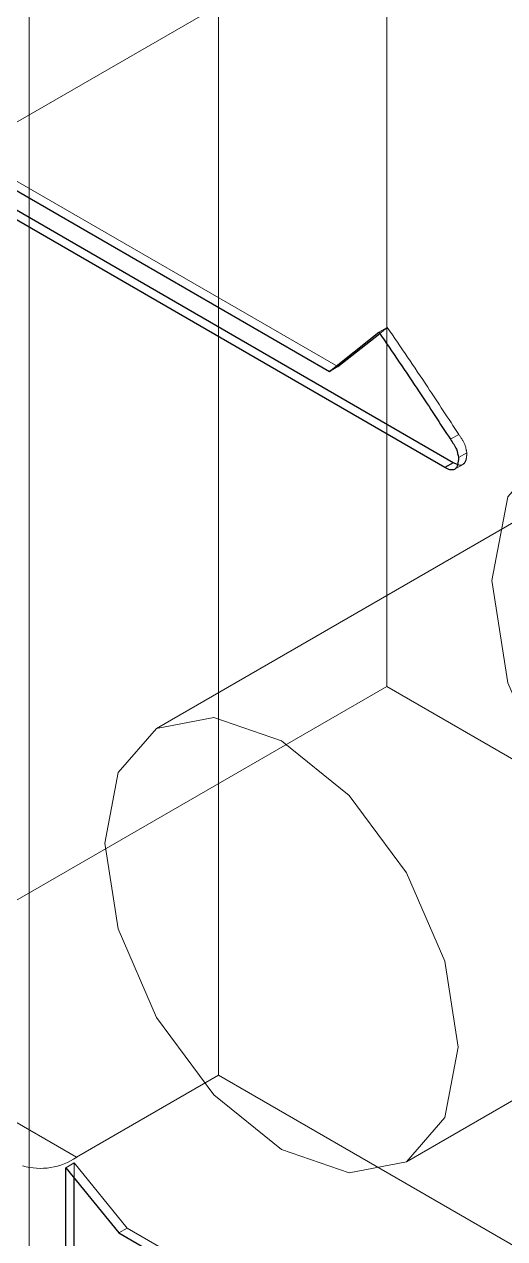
# Model space of a CAD drawing. Header units: millimetres. Extents: x 108 to 5832, y 144 to 4056.
# Drawn here: x 4464.36 to 4468.4, y 3253.24 to 3263.43 of the extents above; entities that cross this region are included whole.
import ezdxf

# ---------------------------------------------------------------- set-up
doc = ezdxf.new("R2010")
doc.units = ezdxf.units.MM
doc.header["$LTSCALE"] = 20
doc.linetypes.add('HIDDEN', pattern=[1.905, 1.27, -0.635])

msp = doc.modelspace()

# ---------------------------------------------------------------- linework, layer by layer
at = {"color": 1, "linetype": 'HIDDEN', "lineweight": 18}
for p, q in [((4464.403, 3243.859), (4464.403, 3291.218)), ((4467.408, 3278.287), (4467.408, 3257.873)), ((4465.994, 3254.608), (4465.994, 3272.572)), ((4473.772, 3268.082), (4461.044, 3260.734)), ((4461.706, 3263.611), (4466.996, 3260.558)), ((4467.413, 3260.887), (4467.343, 3260.846)), ((4467.349, 3260.836), (4467.413, 3260.887)), ((4468.014, 3259.988), (4467.943, 3259.948)), ((4468.081, 3259.835), (4468.011, 3259.794)), ((4467.97, 3259.691), (4468.058, 3259.742)), ((4469.009, 3259.561), (4465.474, 3257.52)), ((4467.408, 3257.873), (4462.681, 3255.145)), ((4467.408, 3257.873), (4477.307, 3252.159)), ((4467.574, 3253.882), (4471.109, 3255.923)), ((4464.802, 3253.92), (4462.681, 3255.145)), ((4464.802, 3253.92), (4465.994, 3254.608)), ((4465.994, 3254.608), (4473.772, 3250.118)), ((4464.78, 3253.873), (4464.71, 3253.832)), ((4464.78, 3253.873), (4465.228, 3253.325)), ((4464.78, 3253.746), (4464.78, 3253.873)), ((4465.228, 3253.325), (4465.157, 3253.284)), ((4465.228, 3253.325), (4466.936, 3252.339))]:
    msp.add_line(p, q, dxfattribs=at)
at = {"color": 7, "linetype": 'Continuous', "lineweight": 25}
for p, q in [((4461.636, 3263.571), (4466.926, 3260.517)), ((4467.897, 3259.711), (4461.636, 3263.325)), ((4467.968, 3259.751), (4461.706, 3263.366)), ((4466.926, 3260.517), (4467.343, 3260.846)), ((4466.996, 3260.558), (4467.349, 3260.836)), ((4466.996, 3260.558), (4466.926, 3260.517)), ((4467.968, 3259.751), (4467.897, 3259.711)), ((4468.004, 3259.736), (4467.968, 3259.751)), ((4464.71, 3253.832), (4465.157, 3253.284)), ((4464.71, 3251.79), (4464.71, 3253.832)), ((4464.78, 3251.831), (4464.78, 3253.746)), ((4465.157, 3253.284), (4466.865, 3252.298))]:
    msp.add_line(p, q, dxfattribs=at)
at = {"color": 1, "linetype": 'HIDDEN', "lineweight": 18, "flags": 128}
for points in [[(4470.059, 3255.701), (4469.383, 3256.246), (4468.809, 3257.02), (4468.426, 3257.903), (4468.292, 3258.762), (4468.426, 3259.466), (4468.809, 3259.907), (4469.383, 3260.018), (4470.059, 3259.783), (4470.736, 3259.237), (4471.309, 3258.464), (4471.693, 3257.58), (4471.827, 3256.721), (4471.817, 3256.506)], [(4465.039, 3256.558), (4465.152, 3257.149), (4465.474, 3257.519), (4465.956, 3257.613), (4466.524, 3257.416), (4467.092, 3256.957), (4467.574, 3256.307), (4467.896, 3255.565), (4468.009, 3254.844), (4467.896, 3254.253), (4467.574, 3253.882), (4467.092, 3253.789), (4466.524, 3253.986), (4465.956, 3254.445), (4465.474, 3255.094), (4465.152, 3255.837), (4465.039, 3256.558)]]:
    msp.add_lwpolyline(points, dxfattribs=at)
at = {"color": 1, "linetype": 'HIDDEN', "lineweight": 18}
msp.add_arc((4464.5, 3254.361), 0.535, 253.4376, 304.3949, dxfattribs=at)
at = {"color": 7, "linetype": 'Continuous', "lineweight": 25}
for points, knots in [([(4467.343, 3260.846), (4467.456, 3260.68), (4467.66, 3260.383), (4467.856, 3260.081), (4467.943, 3259.948)], [0, 0, 0, 0, 0.5599725, 1, 1, 1, 1]), ([(4467.943, 3259.948), (4467.963, 3259.92), (4467.998, 3259.871), (4468.007, 3259.818), (4468.011, 3259.794)], [0, 0, 0, 0, 0.559659, 1, 1, 1, 1]), ([(4468.011, 3259.794), (4468.01, 3259.774), (4468.008, 3259.732), (4467.983, 3259.691), (4467.94, 3259.688), (4467.912, 3259.703), (4467.897, 3259.711)], [0, 0, 0, 0, 0.280208, 0.559766, 0.779079, 1, 1, 1, 1])]:
    msp.add_open_spline(points, degree=3, knots=knots, dxfattribs=at)
at = {"color": 1, "linetype": 'HIDDEN', "lineweight": 18}
for points, knots in [([(4467.413, 3260.887), (4467.527, 3260.721), (4467.73, 3260.424), (4467.927, 3260.121), (4468.014, 3259.988)], [0, 0, 0, 0, 0.5599725, 1, 1, 1, 1]), ([(4468.014, 3259.988), (4468.033, 3259.961), (4468.068, 3259.912), (4468.077, 3259.859), (4468.081, 3259.835)], [0, 0, 0, 0, 0.559659, 1, 1, 1, 1]), ([(4468.081, 3259.835), (4468.081, 3259.814), (4468.079, 3259.772), (4468.054, 3259.733), (4468.023, 3259.728), (4468.006, 3259.735), (4468.004, 3259.736)], [0, 0, 0, 0, 0.3454228, 0.6900435, 0.9603987, 1, 1, 1, 1])]:
    msp.add_open_spline(points, degree=3, knots=knots, dxfattribs=at)

doc.saveas('drawing.dxf')
